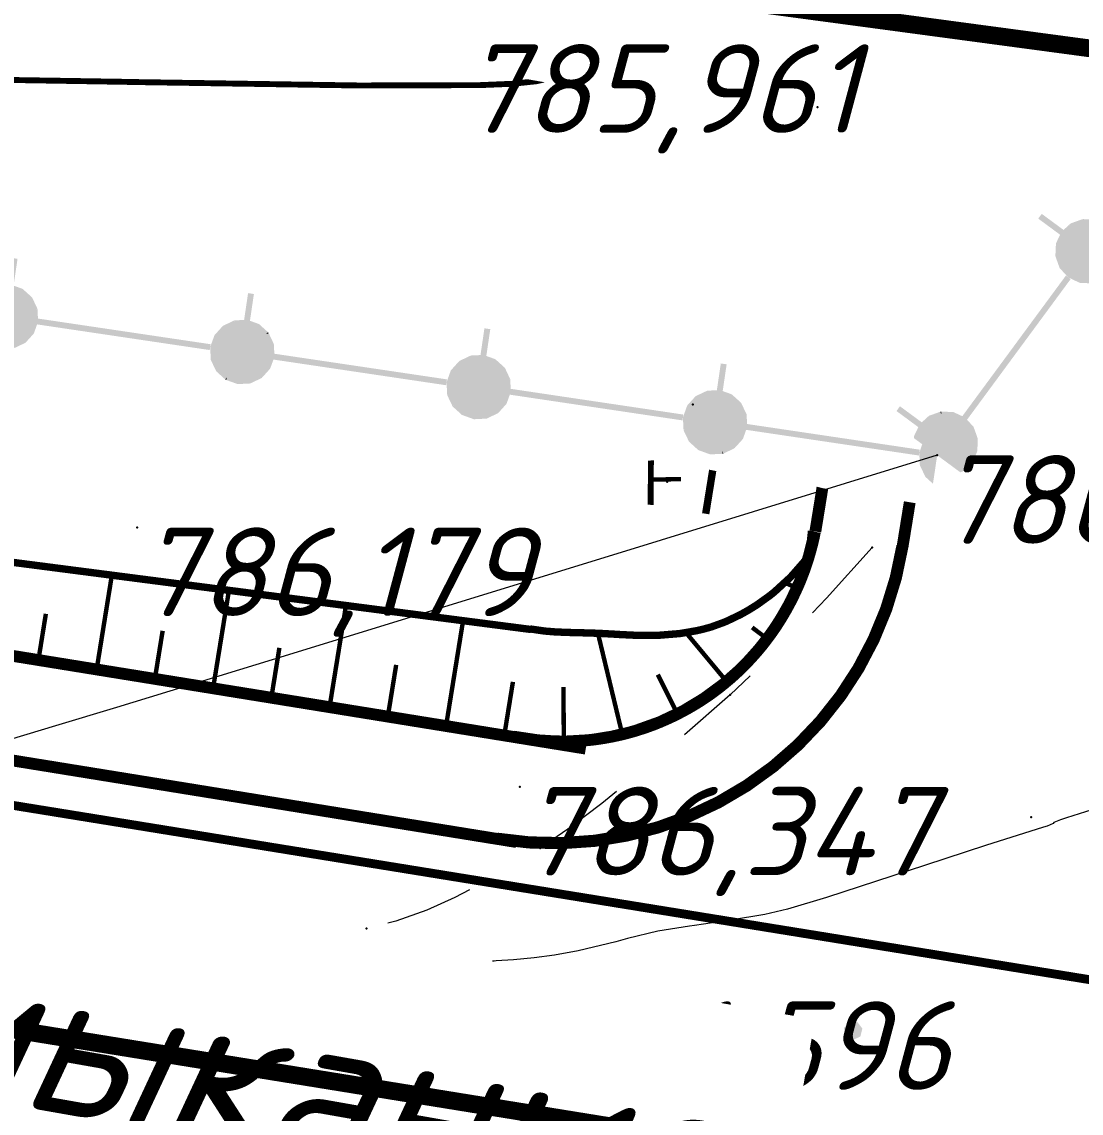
# Model space of a CAD drawing. Header units: metres. Extents: x 629572 to 645168, y 4785785 to 4790166.
# Drawn here: x 634392.97 to 634410.92, y 4788271.85 to 4788290.35 of the extents above; entities that cross this region are included whole.
import ezdxf
from ezdxf import colors
from ezdxf.entities.mleader import LeaderData, LeaderLine
from ezdxf.math import Vec2, Vec3

# ---------------------------------------------------------------- set-up
doc = ezdxf.new("R2010")
doc.units = ezdxf.units.M
for name, pattern in [('Сплошная', [0]), ('Сплошная_0_50', [0]), ('Штриховая 1.5-1.5', [3, 1.5, -1.5]), ('Штриховая 2_0_50', [2, 1, -1])]:
    doc.linetypes.add(name, pattern=pattern)
for name, color, linetype in [('Горизонтали', 7, 'CONTINUOUS'), ('Дороги с покрытием (край_ бровка)', 7, 'CONTINUOUS'), ('Дороги с покрытием (осевая линия)', 7, 'CONTINUOUS'), ('Дорожные полосы', 7, 'CONTINUOUS'), ('красная линия', 7, 'CONTINUOUS'), ('Нурсултан', 7, 'CONTINUOUS'), ('Общая поверхность по верху_ ПЧ или ДП_откосы', 7, 'CONTINUOUS'), ('Ограды металлические (H более 1м) на металлических круглых столбах с шагом', 7, 'CONTINUOUS'), ('пересечения с комуникациями', 7, 'CONTINUOUS'), ('подпись съездов', 7, 'CONTINUOUS'), ('Проезжие части улиц и тротуаров (без бортового камня)', 7, 'CONTINUOUS'), ('Укрепленная часть обочины', 7, 'CONTINUOUS')]:
    doc.layers.add(name, color=color, linetype=linetype)
doc.styles.add('ISOCPEUR', font='isocpeui.ttf')

msp = doc.modelspace()

# ---------------------------------------------------------------- hatches: boundary and pattern name
at = {"layer": 'Дороги с покрытием (осевая линия)'}
msp.add_hatch(color=7, dxfattribs=at).paths.add_polyline_path([(634407.181, 4788273.152), (634407.182, 4788273.157), (634407.211, 4788273.274), (634407.214, 4788273.283), (634407.215, 4788273.288), (634407.212, 4788273.292), (634407.208, 4788273.288), (634407.204, 4788273.286), (634407.212, 4788273.292), (634407.186, 4788273.325), (634407.133, 4788273.395), (634407.13, 4788273.399), (634407.129, 4788273.399), (634407.126, 4788273.399), (634407.125, 4788273.389), (634407.126, 4788273.399), (634406.995, 4788273.402), (634406.995, 4788273.392), (634406.987, 4788273.399), (634406.904, 4788273.299), (634406.901, 4788273.295), (634406.902, 4788273.29), (634406.923, 4788273.187), (634406.928, 4788273.163), (634406.929, 4788273.16), (634406.929, 4788273.158), (634406.933, 4788273.156), (634406.934, 4788273.158), (634406.938, 4788273.165), (634406.933, 4788273.156), (634406.983, 4788273.139), (634406.996, 4788273.135), (634406.933, 4788273.156), (634407.049, 4788273.097), (634407.058, 4788273.096), (634407.176, 4788273.15)])
at = {"layer": 'Ограды металлические (H более 1м) на металлических круглых столбах с шагом'}
for points in [[(634411.392, 4788286.868), (634413.148, 4788289.25), (634413.067, 4788289.309), (634411.312, 4788286.927), (634411.172, 4788286.992), (634411.153, 4788286.997), (634411.09, 4788286.968), (634411.153, 4788286.997), (634410.959, 4788287.006), (634410.956, 4788286.956), (634410.958, 4788286.989), (634410.959, 4788287.006), (634410.939, 4788287.003), (634410.901, 4788286.962), (634410.878, 4788286.937), (634410.939, 4788287.003), (634410.756, 4788286.937), (634410.746, 4788286.933), (634410.739, 4788286.927), (634410.732, 4788286.908), (634410.703, 4788286.831), (634410.739, 4788286.927), (634410.625, 4788286.823), (634410.256, 4788287.095), (634410.196, 4788287.015), (634410.566, 4788286.742), (634410.509, 4788286.621), (634410.5, 4788286.603), (634410.496, 4788286.584), (634410.528, 4788286.582), (634410.546, 4788286.582), (634410.496, 4788286.584), (634410.49, 4788286.456), (634410.487, 4788286.389), (634410.537, 4788286.387), (634410.535, 4788286.386), (634410.537, 4788286.387), (634410.487, 4788286.389), (634410.49, 4788286.37), (634410.505, 4788286.327), (634410.556, 4788286.186), (634410.559, 4788286.177), (634410.566, 4788286.17), (634410.572, 4788286.175), (634410.583, 4788286.185), (634410.566, 4788286.17), (634410.698, 4788286.025), (634410.726, 4788286.052), (634410.727, 4788286.052), (634410.698, 4788286.025), (634410.704, 4788286.018), (634410.713, 4788286.014), (634410.89, 4788285.931), (634410.899, 4788285.927), (634410.909, 4788285.926), (634410.911, 4788285.976), (634410.909, 4788285.926), (634410.972, 4788285.955), (634410.909, 4788285.926), (634411.104, 4788285.917), (634411.106, 4788285.967), (634411.123, 4788285.92), (634411.306, 4788285.987), (634411.323, 4788285.997), (634411.289, 4788286.034), (634411.323, 4788285.997), (634411.467, 4788286.128), (634411.475, 4788286.135), (634411.479, 4788286.144), (634411.443, 4788286.161), (634411.479, 4788286.144), (634411.553, 4788286.302), (634411.562, 4788286.32), (634411.516, 4788286.342), (634411.562, 4788286.32), (634411.566, 4788286.329), (634411.566, 4788286.339), (634411.534, 4788286.341), (634411.532, 4788286.341), (634411.566, 4788286.339), (634411.572, 4788286.467), (634411.575, 4788286.534), (634411.576, 4788286.544), (634411.572, 4788286.553), (634411.557, 4788286.548), (634411.525, 4788286.537), (634411.572, 4788286.553), (634411.557, 4788286.596), (634411.506, 4788286.737), (634411.459, 4788286.72), (634411.496, 4788286.754)], [(634393.224, 4788285.222), (634396.151, 4788284.787), (634396.166, 4788284.886), (634393.239, 4788285.321), (634393.232, 4788285.475), (634393.182, 4788285.473), (634393.224, 4788285.475), (634393.232, 4788285.475), (634393.227, 4788285.494), (634393.144, 4788285.67), (634393.123, 4788285.66), (634393.129, 4788285.663), (634393.144, 4788285.67), (634393.139, 4788285.679), (634393.132, 4788285.686), (634393.098, 4788285.649), (634393.132, 4788285.686), (634393.078, 4788285.7), (634393.045, 4788285.709), (634393.132, 4788285.686), (634392.987, 4788285.817), (634392.971, 4788285.827), (634392.826, 4788285.879), (634392.893, 4788286.333), (634392.794, 4788286.348), (634392.727, 4788285.894), (634392.593, 4788285.887), (634392.573, 4788285.886), (634392.563, 4788285.886), (634392.554, 4788285.881), (634392.568, 4788285.852), (634392.572, 4788285.844), (634392.554, 4788285.881), (634392.438, 4788285.827), (634392.378, 4788285.798), (634392.362, 4788285.786), (634392.331, 4788285.753), (634392.231, 4788285.642), (634392.268, 4788285.608), (634392.231, 4788285.642), (634392.224, 4788285.635), (634392.221, 4788285.625), (634392.155, 4788285.442), (634392.152, 4788285.432), (634392.152, 4788285.422), (634392.192, 4788285.424), (634392.152, 4788285.422), (634392.162, 4788285.227), (634392.162, 4788285.217), (634392.166, 4788285.208), (634392.222, 4788285.166), (634392.166, 4788285.208), (634392.25, 4788285.032), (634392.295, 4788285.053), (634392.265, 4788285.039), (634392.25, 4788285.032), (634392.254, 4788285.023), (634392.261, 4788285.016), (634392.315, 4788285.002), (634392.349, 4788284.993), (634392.261, 4788285.016), (634392.406, 4788284.885), (634392.439, 4788284.922), (634392.423, 4788284.875), (634392.443, 4788284.878), (634392.524, 4788284.889), (634392.423, 4788284.875), (634392.606, 4788284.81), (634392.616, 4788284.806), (634392.626, 4788284.807), (634392.624, 4788284.847), (634392.626, 4788284.807), (634392.801, 4788284.815), (634392.82, 4788284.816), (634392.818, 4788284.866), (634392.839, 4788284.821), (634392.955, 4788284.876), (634393.016, 4788284.904), (634393.031, 4788284.916), (634393.019, 4788284.927), (634392.994, 4788284.949), (634393.031, 4788284.916), (634393.062, 4788284.949), (634393.163, 4788285.06), (634393.169, 4788285.068), (634393.173, 4788285.077)], [(634408.989, 4788283.606), (634410.744, 4788285.988), (634410.664, 4788286.048), (634408.909, 4788283.666), (634408.769, 4788283.731), (634408.76, 4788283.735), (634408.75, 4788283.736), (634408.748, 4788283.686), (634408.75, 4788283.736), (634408.687, 4788283.707), (634408.75, 4788283.736), (634408.555, 4788283.745), (634408.553, 4788283.695), (634408.536, 4788283.742), (634408.498, 4788283.701), (634408.477, 4788283.679), (634408.474, 4788283.676), (634408.477, 4788283.679), (634408.536, 4788283.742), (634408.352, 4788283.676), (634408.336, 4788283.666), (634408.369, 4788283.629), (634408.336, 4788283.666), (634408.222, 4788283.562), (634407.852, 4788283.834), (634407.793, 4788283.754), (634408.163, 4788283.481), (634408.106, 4788283.36), (634408.097, 4788283.342), (634408.142, 4788283.321), (634408.097, 4788283.342), (634408.093, 4788283.333), (634408.092, 4788283.323), (634408.125, 4788283.321), (634408.127, 4788283.321), (634408.092, 4788283.323), (634408.091, 4788283.293), (634408.114, 4788283.276), (634408.125, 4788283.268), (634408.141, 4788283.256), (634408.141, 4788283.256), (634408.141, 4788283.256), (634408.141, 4788283.256), (634408.194, 4788283.217), (634408.23, 4788283.19), (634408.183, 4788283.058), (634408.179, 4788283.049), (634408.18, 4788283.039), (634408.22, 4788283.041), (634408.18, 4788283.039), (634408.189, 4788282.844), (634408.211, 4788282.845), (634408.197, 4788282.845), (634408.189, 4788282.844), (634408.19, 4788282.834), (634408.194, 4788282.825), (634408.239, 4788282.847), (634408.194, 4788282.825), (634408.25, 4788282.783), (634408.194, 4788282.825), (634408.278, 4788282.649), (634408.282, 4788282.64), (634408.289, 4788282.633), (634408.343, 4788282.619), (634408.376, 4788282.61), (634408.289, 4788282.633), (634408.411, 4788282.522), (634408.418, 4788282.564), (634408.418, 4788282.565), (634408.42, 4788282.58), (634408.422, 4788282.591), (634408.423, 4788282.597), (634408.483, 4788283.004), (634408.778, 4788282.787), (634408.811, 4788282.762), (634408.814, 4788282.76), (634408.825, 4788282.752), (634408.825, 4788282.752), (634408.827, 4788282.751), (634408.833, 4788282.746), (634408.841, 4788282.74), (634408.841, 4788282.74), (634408.875, 4788282.715), (634408.903, 4788282.725), (634408.913, 4788282.729), (634408.92, 4788282.735), (634408.927, 4788282.754), (634408.956, 4788282.832), (634408.92, 4788282.735), (634409.064, 4788282.867), (634409.071, 4788282.874), (634409.076, 4788282.883), (634409.039, 4788282.9), (634409.076, 4788282.883), (634409.15, 4788283.041), (634409.158, 4788283.059), (634409.163, 4788283.078), (634409.131, 4788283.08), (634409.113, 4788283.081), (634409.163, 4788283.078), (634409.169, 4788283.206), (634409.172, 4788283.273), (634409.169, 4788283.292), (634409.154, 4788283.335), (634409.103, 4788283.476), (634409.056, 4788283.459), (634409.103, 4788283.476), (634409.1, 4788283.485), (634409.093, 4788283.493), (634409.087, 4788283.487), (634409.076, 4788283.477), (634409.093, 4788283.493)], [(634397.231, 4788284.626), (634400.158, 4788284.191), (634400.173, 4788284.29), (634397.246, 4788284.725), (634397.239, 4788284.879), (634397.189, 4788284.877), (634397.231, 4788284.879), (634397.239, 4788284.879), (634397.234, 4788284.898), (634397.151, 4788285.074), (634397.105, 4788285.053), (634397.139, 4788285.09), (634396.994, 4788285.221), (634396.987, 4788285.228), (634396.978, 4788285.231), (634396.961, 4788285.184), (634396.978, 4788285.231), (634396.833, 4788285.283), (634396.9, 4788285.737), (634396.801, 4788285.752), (634396.734, 4788285.298), (634396.6, 4788285.291), (634396.58, 4788285.29), (634396.561, 4788285.286), (634396.575, 4788285.256), (634396.582, 4788285.24), (634396.561, 4788285.286), (634396.445, 4788285.231), (634396.385, 4788285.202), (634396.369, 4788285.191), (634396.338, 4788285.157), (634396.238, 4788285.046), (634396.275, 4788285.013), (634396.238, 4788285.046), (634396.228, 4788285.029), (634396.235, 4788285.027), (634396.271, 4788285.014), (634396.228, 4788285.029), (634396.162, 4788284.846), (634396.199, 4788284.833), (634396.2, 4788284.832), (634396.162, 4788284.846), (634396.159, 4788284.836), (634396.159, 4788284.827), (634396.169, 4788284.632), (634396.19, 4788284.633), (634396.176, 4788284.632), (634396.169, 4788284.632), (634396.169, 4788284.622), (634396.173, 4788284.613), (634396.219, 4788284.634), (634396.173, 4788284.613), (634396.229, 4788284.57), (634396.173, 4788284.613), (634396.257, 4788284.436), (634396.268, 4788284.421), (634396.413, 4788284.29), (634396.446, 4788284.327), (634396.43, 4788284.28), (634396.45, 4788284.282), (634396.531, 4788284.293), (634396.43, 4788284.28), (634396.613, 4788284.214), (634396.623, 4788284.21), (634396.633, 4788284.211), (634396.631, 4788284.251), (634396.633, 4788284.211), (634396.808, 4788284.219), (634396.827, 4788284.22), (634396.825, 4788284.27), (634396.827, 4788284.22), (634396.837, 4788284.221), (634396.846, 4788284.225), (634396.962, 4788284.28), (634397.023, 4788284.308), (634397.001, 4788284.354), (634397.023, 4788284.308), (634397.032, 4788284.313), (634397.038, 4788284.32), (634397.069, 4788284.354), (634397.169, 4788284.465), (634397.179, 4788284.481), (634397.172, 4788284.484), (634397.136, 4788284.497), (634397.179, 4788284.481)], [(634397.136, 4788285.067), (634397.151, 4788285.074), (634397.139, 4788285.09), (634397.105, 4788285.053)], [(634401.238, 4788284.031), (634404.165, 4788283.595), (634404.18, 4788283.694), (634401.253, 4788284.13), (634401.246, 4788284.283), (634401.225, 4788284.282), (634401.238, 4788284.283), (634401.246, 4788284.283), (634401.245, 4788284.293), (634401.241, 4788284.302), (634401.196, 4788284.281), (634401.241, 4788284.302), (634401.186, 4788284.345), (634401.241, 4788284.302), (634401.158, 4788284.479), (634401.146, 4788284.494), (634401.092, 4788284.509), (634401.059, 4788284.518), (634401.146, 4788284.494), (634401.001, 4788284.625), (634400.985, 4788284.635), (634400.968, 4788284.588), (634400.985, 4788284.635), (634400.965, 4788284.633), (634400.883, 4788284.622), (634400.985, 4788284.635), (634400.84, 4788284.687), (634400.907, 4788285.141), (634400.808, 4788285.156), (634400.741, 4788284.702), (634400.607, 4788284.696), (634400.587, 4788284.695), (634400.577, 4788284.694), (634400.568, 4788284.69), (634400.582, 4788284.661), (634400.589, 4788284.645), (634400.568, 4788284.69), (634400.452, 4788284.635), (634400.391, 4788284.607), (634400.413, 4788284.561), (634400.391, 4788284.607), (634400.383, 4788284.602), (634400.376, 4788284.595), (634400.345, 4788284.561), (634400.245, 4788284.45), (634400.282, 4788284.417), (634400.245, 4788284.45), (634400.238, 4788284.443), (634400.235, 4788284.434), (634400.169, 4788284.25), (634400.166, 4788284.241), (634400.166, 4788284.231), (634400.205, 4788284.164), (634400.197, 4788284.178), (634400.166, 4788284.231), (634400.176, 4788284.036), (634400.226, 4788284.038), (634400.183, 4788284.036), (634400.176, 4788284.036), (634400.18, 4788284.017), (634400.264, 4788283.841), (634400.306, 4788283.861), (634400.279, 4788283.848), (634400.264, 4788283.841), (634400.268, 4788283.832), (634400.275, 4788283.825), (634400.309, 4788283.862), (634400.275, 4788283.825), (634400.329, 4788283.81), (634400.362, 4788283.801), (634400.275, 4788283.825), (634400.42, 4788283.694), (634400.444, 4788283.72), (634400.442, 4788283.718), (634400.42, 4788283.694), (634400.427, 4788283.687), (634400.437, 4788283.684), (634400.453, 4788283.731), (634400.437, 4788283.684), (634400.62, 4788283.618), (634400.634, 4788283.656), (634400.62, 4788283.618), (634400.63, 4788283.615), (634400.639, 4788283.615), (634400.638, 4788283.655), (634400.639, 4788283.615), (634400.814, 4788283.624), (634400.834, 4788283.625), (634400.832, 4788283.675), (634400.834, 4788283.625), (634400.844, 4788283.625), (634400.853, 4788283.629), (634400.969, 4788283.684), (634401.03, 4788283.713), (634401.045, 4788283.724), (634401.076, 4788283.758), (634401.176, 4788283.869), (634401.186, 4788283.886), (634401.179, 4788283.888), (634401.143, 4788283.901), (634401.186, 4788283.886)], [(634405.245, 4788283.435), (634408.172, 4788283), (634408.187, 4788283.099), (634405.26, 4788283.534), (634405.253, 4788283.688), (634405.252, 4788283.698), (634405.248, 4788283.707), (634405.203, 4788283.685), (634405.248, 4788283.707), (634405.192, 4788283.749), (634405.248, 4788283.707), (634405.164, 4788283.883), (634405.119, 4788283.862), (634405.149, 4788283.876), (634405.164, 4788283.883), (634405.16, 4788283.892), (634405.153, 4788283.899), (634405.099, 4788283.913), (634405.066, 4788283.922), (634405.153, 4788283.899), (634405.008, 4788284.03), (634404.992, 4788284.04), (634404.975, 4788283.993), (634404.986, 4788284.005), (634404.975, 4788283.993), (634404.992, 4788284.04), (634404.971, 4788284.037), (634404.89, 4788284.026), (634404.992, 4788284.04), (634404.847, 4788284.092), (634404.914, 4788284.546), (634404.815, 4788284.56), (634404.748, 4788284.106), (634404.614, 4788284.1), (634404.594, 4788284.099), (634404.584, 4788284.098), (634404.575, 4788284.094), (634404.589, 4788284.065), (634404.596, 4788284.049), (634404.575, 4788284.094), (634404.459, 4788284.039), (634404.398, 4788284.011), (634404.42, 4788283.966), (634404.398, 4788284.011), (634404.383, 4788283.999), (634404.352, 4788283.966), (634404.252, 4788283.855), (634404.289, 4788283.821), (634404.252, 4788283.855), (634404.245, 4788283.847), (634404.242, 4788283.838), (634404.176, 4788283.654), (634404.173, 4788283.645), (634404.173, 4788283.635), (634404.213, 4788283.637), (634404.173, 4788283.635), (634404.183, 4788283.44), (634404.232, 4788283.443), (634404.19, 4788283.44), (634404.183, 4788283.44), (634404.187, 4788283.421), (634404.243, 4788283.379), (634404.187, 4788283.421), (634404.271, 4788283.245), (634404.293, 4788283.255), (634404.286, 4788283.252), (634404.271, 4788283.245), (634404.275, 4788283.236), (634404.282, 4788283.229), (634404.316, 4788283.266), (634404.282, 4788283.229), (634404.336, 4788283.215), (634404.369, 4788283.206), (634404.282, 4788283.229), (634404.427, 4788283.098), (634404.46, 4788283.135), (634404.449, 4788283.122), (634404.427, 4788283.098), (634404.443, 4788283.088), (634404.464, 4788283.091), (634404.545, 4788283.101), (634404.443, 4788283.088), (634404.627, 4788283.022), (634404.636, 4788283.019), (634404.646, 4788283.019), (634404.644, 4788283.059), (634404.646, 4788283.019), (634404.821, 4788283.028), (634404.841, 4788283.029), (634404.839, 4788283.079), (634404.86, 4788283.034), (634404.976, 4788283.088), (634405.037, 4788283.117), (634405.052, 4788283.129), (634405.083, 4788283.162), (634405.183, 4788283.273), (634405.146, 4788283.307), (634405.183, 4788283.273), (634405.19, 4788283.28), (634405.193, 4788283.29)], [(634396.435, 4788284.314), (634396.413, 4788284.29), (634396.43, 4788284.28), (634396.446, 4788284.327)], [(634408.554, 4788283.728), (634408.555, 4788283.745), (634408.536, 4788283.742), (634408.553, 4788283.695)], [(634404.86, 4788283.034), (634404.846, 4788283.063), (634404.839, 4788283.079), (634404.841, 4788283.029), (634404.851, 4788283.029)]]:
    msp.add_hatch(color=7, dxfattribs=at).paths.add_polyline_path(points)

# ---------------------------------------------------------------- linework, layer by layer
at = {"layer": 'Горизонтали', "color": 34, "linetype": 'Сплошная', "lineweight": 0, "const_width": 0.1, "elevation": 786, "flags": 128}
msp.add_lwpolyline([(634425.228, 4788312.802), (634423.675, 4788312.339), (634421.521, 4788311.678), (634419.854, 4788311.114), (634419.152, 4788310.85), (634418.545, 4788310.602), (634418.032, 4788310.368), (634417.615, 4788310.15), (634417.349, 4788309.986), (634417.117, 4788309.818), (634416.921, 4788309.648), (634416.758, 4788309.472), (634416.631, 4788309.296), (634416.531, 4788309.111), (634416.458, 4788308.915), (634416.396, 4788308.667), (634416.336, 4788308.439), (634416.265, 4788308.292), (634416.176, 4788308.189), (634416.05, 4788308.09), (634415.625, 4788307.864), (634415.298, 4788307.701), (634415.062, 4788307.56), (634414.862, 4788307.407), (634414.696, 4788307.241), (634414.571, 4788307.076), (634414.448, 4788306.873), (634414.142, 4788306.237), (634413.839, 4788305.589), (634413.557, 4788305.053), (634413.244, 4788304.527), (634412.895, 4788304.008), (634412.161, 4788303.051), (634411.186, 4788301.913), (634409.985, 4788300.608), (634408.496, 4788299.068), (634407.815, 4788298.378), (634407.309, 4788297.86), (634407.154, 4788297.674), (634407.017, 4788297.407), (634406.867, 4788297.097), (634406.763, 4788296.906), (634406.357, 4788296.137), (634405.877, 4788295.159), (634405.634, 4788294.648), (634404.919, 4788293.161), (634404.36, 4788292.07), (634403.863, 4788291.19), (634403.429, 4788290.528), (634403.155, 4788290.183), (634402.886, 4788289.907), (634402.614, 4788289.692), (634402.328, 4788289.531), (634402.028, 4788289.418), (634401.687, 4788289.343), (634401.285, 4788289.3), (634400.732, 4788289.277), (634398.682, 4788289.271), (634394.956, 4788289.328), (634394.701, 4788289.333), (634391.575, 4788289.384), (634389.239, 4788289.4), (634387.262, 4788289.386), (634385.652, 4788289.339), (634384.647, 4788289.282), (634383.671, 4788289.202), (634382.72, 4788289.1), (634381.62, 4788288.955), (634380.524, 4788288.819), (634379.951, 4788288.787), (634379.414, 4788288.797), (634378.905, 4788288.848), (634378.315, 4788288.952), (634377.813, 4788289.051), (634377.402, 4788289.133), (634377.11, 4788289.192), (634377.11, 4788289.192), (634376.954, 4788289.224), (634376.917, 4788289.231), (634376.896, 4788289.236), (634376.888, 4788289.237)], dxfattribs=at)
at = {"layer": 'Горизонтали', "color": 34, "linetype": 'Сплошная', "lineweight": 0, "true_color": 0xa55200, "elevation": 786.5, "flags": 128}
for points in [[(634460.507, 4788282.311), (634460.086, 4788282.519), (634459.479, 4788282.832), (634458.941, 4788283.147), (634458.432, 4788283.488), (634457.957, 4788283.851), (634457.498, 4788284.251), (634456.996, 4788284.733), (634456.458, 4788285.29), (634455.828, 4788285.98), (634455.752, 4788286.065), (634455.351, 4788286.494), (634455.276, 4788286.553), (634455.219, 4788286.563), (634454.903, 4788286.546), (634454.321, 4788286.474), (634452.654, 4788286.219), (634447.997, 4788285.484), (634444.923, 4788284.997), (634442.905, 4788284.694), (634442.904, 4788284.694), (634442.721, 4788284.69), (634442.353, 4788284.665), (634441.779, 4788284.607), (634441.05, 4788284.516), (634439.871, 4788284.353), (634439.857, 4788284.351), (634438.229, 4788284.134), (634436.996, 4788284.001), (634435.899, 4788283.925), (634434.721, 4788283.889), (634434.437, 4788283.885), (634434.089, 4788283.877), (634434.028, 4788283.873), (634433.669, 4788283.853), (634433.15, 4788283.835), (634432.375, 4788283.809), (634431.124, 4788283.745), (634430.118, 4788283.659), (634429.27, 4788283.551), (634428.547, 4788283.422), (634427.923, 4788283.273), (634426.963, 4788282.981), (634426.897, 4788282.96), (634424.859, 4788282.326), (634424.156, 4788282.123), (634424.145, 4788282.12), (634423.817, 4788282.033), (634423.281, 4788281.869), (634423.25, 4788281.859), (634422.906, 4788281.761), (634422.595, 4788281.717), (634422.111, 4788281.71), (634421.624, 4788281.702), (634421.23, 4788281.644), (634420.858, 4788281.588), (634420.373, 4788281.575), (634419.916, 4788281.564), (634419.614, 4788281.516), (634419.361, 4788281.425), (634419.257, 4788281.364), (634419.185, 4788281.294), (634419.173, 4788281.28), (634419.038, 4788281.156), (634418.918, 4788281.089), (634418.777, 4788281.009), (634418.692, 4788280.917), (634418.667, 4788280.883), (634418.623, 4788280.844), (634418.572, 4788280.794), (634418.55, 4788280.732), (634418.535, 4788280.681), (634418.455, 4788280.615), (634418.452, 4788280.614), (634418.366, 4788280.564), (634418.359, 4788280.559), (634418.281, 4788280.52), (634418.189, 4788280.495), (634418.146, 4788280.485), (634417.975, 4788280.436), (634417.764, 4788280.361), (634417.508, 4788280.256), (634417.29, 4788280.136), (634416.91, 4788279.862), (634416.406, 4788279.475), (634415.296, 4788278.635), (634415.033, 4788278.458), (634414.815, 4788278.333), (634414.308, 4788278.129), (634414.28, 4788278.119), (634412.91, 4788277.632), (634412.825, 4788277.602), (634412.682, 4788277.55), (634411.969, 4788277.294), (634411.839, 4788277.246), (634411.679, 4788277.188), (634411.107, 4788276.996), (634410.678, 4788276.859), (634410.572, 4788276.825), (634410.458, 4788276.783), (634410.452, 4788276.763), (634410.452, 4788276.763), (634410.346, 4788276.719), (634410.286, 4788276.701), (634409.302, 4788276.393), (634408.285, 4788276.059), (634406.606, 4788275.512), (634405.948, 4788275.313), (634405.56, 4788275.223), (634404.982, 4788275.124), (634404.369, 4788275.036), (634404.284, 4788275.025), (634403.747, 4788274.941), (634403.233, 4788274.812), (634403.038, 4788274.76), (634402.399, 4788274.607), (634401.996, 4788274.532), (634401.649, 4788274.484), (634401.299, 4788274.451), (634401.006, 4788274.434), (634400.975, 4788274.432), (634400.964, 4788274.432), (634400.949, 4788274.431), (634400.949, 4788274.431), (634400.949, 4788274.431), (634400.947, 4788274.431)], [(634395.606, 4788274.887), (634395.6, 4788274.891), (634395.345, 4788274.96), (634394.753, 4788275.09), (634394.305, 4788275.162), (634393.952, 4788275.179), (634393.598, 4788275.144), (634393.591, 4788275.143), (634393.172, 4788275.084), (634393.092, 4788275.073)]]:
    msp.add_lwpolyline(points, dxfattribs=at)
at = {"layer": 'Дороги с покрытием (край_ бровка)', "color": 251, "linetype": 'Сплошная', "lineweight": 0, "true_color": 0x636466, "flags": 128}
msp.add_lwpolyline([(634408.483, 4788283.004), (634402.244, 4788281.086), (634397.207, 4788279.538), (634394.572, 4788278.729), (634393.538, 4788278.416), (634392.503, 4788278.109), (634391.467, 4788277.803), (634359.121, 4788284.016), (634354.873, 4788283.372), (634320.725, 4788288.903), (634285.23, 4788292.947)], dxfattribs=at)
at = {"layer": 'Дорожные полосы', "color": 6, "linetype": 'Сплошная', "lineweight": 0, "true_color": 0xff00ff, "const_width": 0.2, "flags": 128}
msp.add_lwpolyline([(634408.018, 4788282.208), (634407.898, 4788281.467)], dxfattribs=at)
at = {"layer": 'Нурсултан', "color": 7}
for p in [(634400.419, 4788289.969, -0.716), (634406.454, 4788288.906, -0.633), (634404.34, 4788283.865, -0.392), (634408.483, 4788283.004, -0.338), (634403.903, 4788282.552, -0.406), (634394.922, 4788281.778, -0.498), (634407.383, 4788281.439, -0.334), (634404.976, 4788278.944, -0.315), (634401.41, 4788277.383, -0.33), (634410.076, 4788276.873, -0.184), (634401.75, 4788276.345, -0.238), (634394.139, 4788274.949, -786.677), (634398.808, 4788274.986, -0.21), (634401.635, 4788273.75, -0.081)]:
    msp.add_point(p, dxfattribs=at)
at = {"layer": 'Общая поверхность по верху_ ПЧ или ДП_откосы', "color": 30, "linetype": 'Сплошная_0_50', "lineweight": 0, "true_color": 0xff7f27, "const_width": 0.1, "flags": 128}
for points in [[(634406.418, 4788281.712), (634406.536, 4788282.443), (634406.537, 4788282.447)], [(634406.294, 4788281.28), (634406.34, 4788281.716), (634406.34, 4788281.72)]]:
    msp.add_lwpolyline(points, dxfattribs=at)
at = {"layer": 'Общая поверхность по верху_ ПЧ или ДП_откосы', "color": 30, "linetype": 'Continuous', "lineweight": 0, "true_color": 0xff7f27, "const_width": 0.075, "flags": 128}
for points in [[(634406.105, 4788280.754), (634405.897, 4788280.847)], [(634405.599, 4788279.894), (634405.346, 4788280.086)]]:
    msp.add_lwpolyline(points, dxfattribs=at)
at = {"layer": 'Проезжие части улиц и тротуаров (без бортового камня)', "linetype": 'Штриховая 1.5-1.5', "lineweight": 0, "flags": 128}
msp.add_lwpolyline([(634407.383, 4788281.439), (634406.604, 4788280.582), (634405.808, 4788279.743), (634404.976, 4788278.944), (634403.96, 4788278.055), (634402.797, 4788277.104), (634402.223, 4788276.67), (634401.75, 4788276.345), (634400.817, 4788275.778), (634400.308, 4788275.509), (634399.832, 4788275.294), (634399.308, 4788275.108), (634398.808, 4788274.986), (634398.207, 4788274.915), (634397.358, 4788274.878), (634396.517, 4788274.872), (634395.564, 4788274.888), (634394.139, 4788274.949), (634393.656, 4788274.992), (634393.141, 4788275.061), (634392.149, 4788275.247), (634391.16, 4788275.469), (634391.16, 4788275.469), (634391.157, 4788275.485), (634354.945, 4788281.459), (634320.538, 4788287.319), (634284.878, 4788292.637), (634265.292, 4788296.532), (634261.761, 4788298.898)], dxfattribs=at)
at = {"layer": 'Укрепленная часть обочины', "color": 30, "linetype": 'Сплошная', "lineweight": 0, "true_color": 0xff7f27, "const_width": 0.2, "flags": 128}
for points in [[(634406.418, 4788281.712), (634406.536, 4788282.443), (634406.537, 4788282.447)], [(634406.418, 4788281.712), (634406.537, 4788282.447)]]:
    msp.add_lwpolyline(points, dxfattribs=at)

# ---------------------------------------------------------------- texts
at = {"layer": 'Нурсултан', "color": 251, "char_height": 1.5, "attachment_point": 1, "style": 'ISOCPEUR'}
for s, insert in [('785,961', (634400.419, 4788289.969, -0.716)), ('786,339', (634408.483, 4788283.004, -0.338)), ('786,179', (634394.922, 4788281.778, -0.498)), ('786,347', (634401.41, 4788277.383, -0.33)), ('786,596', (634401.635, 4788273.75, -0.081))]:
    msp.add_mtext(s, dxfattribs=dict(at, insert=insert))

# ---------------------------------------------------------------- next in the draw order: leaders
at = {"layer": 'пересечения с комуникациями'}
ml = msp.add_multileader_mtext('Standard', dxfattribs=at)
ml.set_content('ЛЭП 10кВ 3пр\\PПК59+44,79', color=256, style='ISOCPEUR')
ml.set_leader_properties()
ml.build(insert=Vec2(0, 0))
ml.multileader.update_dxf_attribs({"text_left_attachment_type": 6, "text_right_attachment_type": 6, "dogleg_length": 0.36, "arrow_head_size": 2})
ctx = ml.context
ctx.base_point, ctx.char_height, ctx.arrow_head_size, ctx.plane_origin, ctx.plane_x_axis, ctx.plane_y_axis = Vec3(634379.436, 4788298.328, 0.005), 2.53, 2, Vec3(634333.461, 4788273.482, 0.005), Vec3(0.984808, -0.173648), Vec3(0.173648, 0.984808)
ctx.left_attachment, ctx.right_attachment = 6, 6
notes = []
notes.append((ctx, [(0, (1, 1, 0), (634379.081, 4788298.39, 0.005), (0.984808, -0.173648), 0.36, [(0, [(634345.054, 4788268.087, 0.005)], 0, [])])]))
ctx.mtext.insert, ctx.mtext.text_direction, ctx.mtext.rotation, ctx.mtext.flow_direction = Vec3(634381.932, 4788300.97, 0.005), Vec3(0.984808, -0.173648), 6.108652, 5
ctx.mtext.has_bg_fill, ctx.mtext.bg_color, ctx.mtext.bg_scale_factor, ctx.mtext.bg_transparency, ctx.mtext.use_window_bg_color = 1, -1027028792, 1.5, 0, 1
for ctx, leaders in notes:
    for number, flags, end, landing, length, lines in leaders:
        leader = LeaderData()
        leader.index, (leader.has_last_leader_line, leader.has_dogleg_vector, leader.attachment_direction) = number, flags
        leader.last_leader_point, leader.dogleg_vector, leader.dogleg_length = Vec3(end), Vec3(landing), length
        for number, points, colour, breaks in lines:
            line = LeaderLine()
            line.index, line.vertices, line.color, line.breaks = number, Vec3.list(points), colors.encode_raw_color(colour), breaks
            leader.lines.append(line)
        ctx.leaders.append(leader)

# ---------------------------------------------------------------- next in the draw order: linework, layer by layer
at = {"layer": 'Дорожные полосы', "color": 5, "linetype": 'Сплошная', "lineweight": 0, "true_color": 0x0000ff, "const_width": 0.15, "flags": 128}
msp.add_lwpolyline([(637244.441, 4788000.93), (637131.63, 4787983.591), (637131.63, 4787983.591, 0.001264), (637021.379, 4787966.385), (637021.379, 4787966.385), (637021.377, 4787966.385), (637021.377, 4787966.385), (637021.377, 4787966.385), (637021.377, 4787966.385), (637021.375, 4787966.385), (637021.375, 4787966.385, -0.001203), (636935.478, 4787952.969, -0.000718), (636884.183, 4787944.923, -0.000664), (636836.753, 4787937.617, -0.000191), (636823.101, 4787935.601), (636823.101, 4787935.601), (636823.096, 4787935.6), (636815.096, 4787934.423), (636807.106, 4787933.252), (636801.625, 4787932.48), (636796.143, 4787931.715), (636790.66, 4787930.958), (636785.176, 4787930.211), (636779.69, 4787929.476), (636774.203, 4787928.754), (636768.713, 4787928.048), (636763.221, 4787927.358), (636757.727, 4787926.688), (636752.23, 4787926.037), (636746.731, 4787925.409), (636741.229, 4787924.805), (636735.725, 4787924.226), (636730.217, 4787923.674), (636724.707, 4787923.152), (636724.705, 4787923.152), (636724.703, 4787923.151, -0.004041), (636708.844, 4787921.822, -0.058457), (636479.579, 4787930.231), (636473.504, 4787931.19), (636467.429, 4787932.185), (636461.352, 4787933.214), (636455.275, 4787934.276), (636449.196, 4787935.366), (636443.115, 4787936.485), (636437.033, 4787937.628), (636430.948, 4787938.793), (636424.861, 4787939.979), (636418.771, 4787941.183), (636412.677, 4787942.402), (636406.579, 4787943.635), (636400.477, 4787944.878), (636394.37, 4787946.129), (636388.258, 4787947.387), (636382.14, 4787948.649), (636381.591, 4787948.762), (636381.591, 4787948.762, 0.011051), (636063.817, 4788007.011), (636063.817, 4788007.011), (635781.832, 4788052.283), (635777.235, 4788053), (635777.233, 4788053.001), (635777.233, 4788053.001), (635777.231, 4788053.001, -0.00032), (635726.733, 4788060.908), (635726.731, 4788060.908), (635726.731, 4788060.908), (635726.729, 4788060.909), (635683.06, 4788067.776), (635653.445, 4788072.569), (635554.802, 4788088.991), (634323.13, 4788288.35), (634307.455, 4788291.647), (634287.712, 4788294.843)], format="xyb", dxfattribs=at)
at = {"layer": 'Дорожные полосы', "color": 6, "linetype": 'Сплошная', "lineweight": 0, "true_color": 0xff00ff, "const_width": 0.2, "flags": 128}
for points in [[(634401.352, 4788276.449), (634358.094, 4788283.451)], [(634401.016, 4788276.503), (634358.095, 4788283.451)]]:
    msp.add_lwpolyline(points, dxfattribs=at)
for points in [[(634401.016, 4788276.503, 0.414214), (634407.898, 4788281.467)], [(634401.016, 4788276.503, 0.414214), (634407.898, 4788281.467)], [(634401.017, 4788276.509, 0.414214), (634407.892, 4788281.468)], [(634401.017, 4788276.509, 0.414214), (634407.892, 4788281.468)]]:
    msp.add_lwpolyline(points, format="xyb", dxfattribs=at)
at = {"layer": 'красная линия', "color": 1, "linetype": 'Сплошная_0_50', "lineweight": 0, "true_color": 0xff0000, "const_width": 0.3, "elevation": 794.579, "flags": 128}
msp.add_lwpolyline([(635401.641, 4788148.595), (634957.655, 4788205.711), (634868.946, 4788233.682), (634603.956, 4788290.084), (634469.438, 4788276.801), (634466.442, 4788288.998), (634455.452, 4788300.111), (634423.85, 4788288.187), (634367.861, 4788295.693), (634267.843, 4788409.4), (634475.845, 4788682.207), (634474.555, 4788790.795), (634449.85, 4788818.401), (634024.042, 4788644.6), (633889.34, 4788556.209), (633827.944, 4788529.992), (633792.752, 4788543.316), (633784.34, 4788495.79), (633741.538, 4788462.098), (633741.25, 4788461.815), (633707.246, 4788430.797), (633615.343, 4788446.001), (633603.65, 4788448.117), (633593.847, 4788448.295), (633403.135, 4788458.998), (633383.735, 4788456.919), (632950.737, 4788523.705), (632422.446, 4788608.882), (631759.541, 4788723.01), (631749.061, 4788727.901), (631729.34, 4788731.902), (631702.953, 4788733.892), (631676.149, 4788739.917), (631633.151, 4788748.593), (631552.757, 4788764.604), (631505.748, 4788774.005), (631486.053, 4788777.916), (631418.334, 4788781.792), (630663.641, 4788895.085)], dxfattribs=at)
at = {"layer": 'Общая поверхность по верху_ ПЧ или ДП_откосы', "color": 30, "linetype": 'Штриховая 2_0_50', "lineweight": 0, "true_color": 0xff7f27, "const_width": 0.125, "flags": 128}
for points in [[(634359.121, 4788289.794), (634359.126, 4788289.793), (634359.601, 4788289.722), (634359.611, 4788289.721), (634361.292, 4788289.974), (634361.503, 4788289.942), (634361.508, 4788289.941), (634372.658, 4788283.491), (634373.748, 4788283.245), (634373.757, 4788283.243), (634392.551, 4788281.223), (634401.586, 4788280.053), (634401.591, 4788280.053)], [(634404.559, 4788282.013), (634404.677, 4788282.743), (634404.678, 4788282.748)], [(634401.592, 4788280.059), (634401.594, 4788280.059), (634401.827, 4788280.025), (634401.986, 4788280.012), (634402.063, 4788280.008), (634402.108, 4788280.006), (634402.304, 4788279.999), (634402.37, 4788279.998), (634402.551, 4788279.993), (634402.738, 4788279.987), (634402.814, 4788279.983), (634403.096, 4788279.967), (634403.1, 4788279.966), (634403.415, 4788279.951), (634403.44, 4788279.951), (634403.759, 4788279.953), (634404.107, 4788279.981), (634404.13, 4788279.984), (634404.405, 4788280.031), (634404.519, 4788280.057), (634404.655, 4788280.095), (634404.859, 4788280.169), (634404.907, 4788280.189), (634404.947, 4788280.207), (634405.151, 4788280.305), (634405.285, 4788280.38), (634405.432, 4788280.472), (634405.648, 4788280.627), (634405.718, 4788280.683), (634405.986, 4788280.928), (634405.999, 4788280.94), (634406.266, 4788281.244), (634406.294, 4788281.28), (634406.411, 4788281.704), (634406.411, 4788281.708)]]:
    msp.add_lwpolyline(points, dxfattribs=at)
at = {"layer": 'Общая поверхность по верху_ ПЧ или ДП_откосы', "color": 30, "linetype": 'Сплошная_0_50', "lineweight": 0, "true_color": 0xff7f27, "const_width": 0.1, "flags": 128}
for points in [[(634358.374, 4788285.178), (634358.379, 4788285.177), (634358.853, 4788285.101), (634358.863, 4788285.099), (634360.461, 4788284.84), (634360.672, 4788284.806), (634360.677, 4788284.805), (634372.559, 4788282.882), (634373.66, 4788282.704), (634373.67, 4788282.702), (634392.302, 4788279.686), (634401.291, 4788278.231), (634401.296, 4788278.231)], [(634403.626, 4788282.164), (634403.63, 4788282.913), (634403.63, 4788282.918)], [(634401.297, 4788278.237), (634401.3, 4788278.236), (634401.713, 4788278.174), (634401.995, 4788278.156), (634402.131, 4788278.154), (634402.21, 4788278.154), (634402.551, 4788278.174), (634402.665, 4788278.187), (634402.968, 4788278.236), (634403.264, 4788278.305), (634403.379, 4788278.338), (634403.774, 4788278.479), (634403.779, 4788278.481), (634404.164, 4788278.663), (634404.192, 4788278.678), (634404.531, 4788278.883), (634404.856, 4788279.122), (634404.876, 4788279.138), (634405.105, 4788279.34), (634405.195, 4788279.428), (634405.299, 4788279.535), (634405.451, 4788279.706), (634405.486, 4788279.748), (634405.515, 4788279.783), (634405.656, 4788279.968), (634405.745, 4788280.096), (634405.838, 4788280.242), (634405.969, 4788280.47), (634406.009, 4788280.547), (634406.156, 4788280.865), (634406.162, 4788280.88), (634406.291, 4788281.237), (634406.304, 4788281.278), (634406.411, 4788281.704)]]:
    msp.add_lwpolyline(points, dxfattribs=at)
at = {"layer": 'Общая поверхность по верху_ ПЧ или ДП_откосы', "color": 30, "linetype": 'Continuous', "lineweight": 0, "true_color": 0xff7f27, "const_width": 0.075, "flags": 128}
for points in [[(634403.628, 4788282.591), (634404.142, 4788282.6)], [(634394.234, 4788279.374), (634394.492, 4788280.972)], [(634396.208, 4788279.054), (634396.477, 4788280.715)], [(634398.182, 4788278.735), (634398.461, 4788280.458)], [(634393.247, 4788279.534), (634393.373, 4788280.317)], [(634400.157, 4788278.415), (634400.446, 4788280.201)], [(634395.221, 4788279.214), (634395.353, 4788280.029)], [(634404.913, 4788279.171), (634404.223, 4788280)], [(634403.144, 4788278.277), (634402.732, 4788279.987)], [(634397.195, 4788278.894), (634397.332, 4788279.74)], [(634399.17, 4788278.575), (634399.312, 4788279.452)], [(634404.079, 4788278.623), (634403.746, 4788279.287)], [(634401.144, 4788278.255), (634401.291, 4788279.164)], [(634402.154, 4788278.154), (634402.147, 4788279.079)]]:
    msp.add_lwpolyline(points, dxfattribs=at)
at = {"layer": 'Укрепленная часть обочины', "color": 30, "linetype": 'Сплошная', "lineweight": 0, "true_color": 0xff7f27, "const_width": 0.2, "flags": 128}
for points in [[(634402.526, 4788278.032), (634358.22, 4788285.203)], [(634401.741, 4788278.159), (634358.271, 4788285.195)], [(634401.297, 4788278.237), (634401.399, 4788278.217), (634401.502, 4788278.201), (634401.606, 4788278.186), (634401.71, 4788278.175), (634401.814, 4788278.166), (634401.919, 4788278.159), (634402.023, 4788278.155), (634402.128, 4788278.154), (634402.233, 4788278.155), (634402.339, 4788278.158), (634402.444, 4788278.165), (634402.549, 4788278.174), (634402.653, 4788278.185), (634402.758, 4788278.199), (634402.862, 4788278.216), (634402.966, 4788278.235), (634403.07, 4788278.257), (634403.173, 4788278.281), (634403.275, 4788278.308), (634403.377, 4788278.338), (634403.479, 4788278.37), (634403.579, 4788278.404), (634403.679, 4788278.441), (634403.778, 4788278.481), (634403.876, 4788278.523), (634403.973, 4788278.567), (634404.069, 4788278.614), (634404.164, 4788278.663), (634404.257, 4788278.714), (634404.35, 4788278.768), (634404.441, 4788278.824), (634404.531, 4788278.883), (634404.62, 4788278.943), (634404.707, 4788279.006), (634404.792, 4788279.071), (634404.876, 4788279.139), (634404.959, 4788279.208), (634405.04, 4788279.279), (634405.119, 4788279.353), (634405.196, 4788279.428), (634405.272, 4788279.506), (634405.345, 4788279.585), (634405.417, 4788279.666), (634405.487, 4788279.749), (634405.555, 4788279.834), (634405.62, 4788279.92), (634405.684, 4788280.008), (634405.746, 4788280.098), (634405.805, 4788280.189), (634405.862, 4788280.282), (634405.917, 4788280.376), (634405.97, 4788280.472), (634406.02, 4788280.569), (634406.068, 4788280.667), (634406.114, 4788280.767), (634406.157, 4788280.867), (634406.197, 4788280.969), (634406.236, 4788281.072), (634406.271, 4788281.176), (634406.304, 4788281.281), (634406.335, 4788281.386), (634406.363, 4788281.493), (634406.389, 4788281.6), (634406.411, 4788281.708)], [(634401.297, 4788278.237), (634401.399, 4788278.217), (634401.502, 4788278.201), (634401.606, 4788278.186), (634401.71, 4788278.175), (634401.814, 4788278.166), (634401.919, 4788278.159), (634402.023, 4788278.155), (634402.128, 4788278.154), (634402.233, 4788278.155), (634402.339, 4788278.158), (634402.444, 4788278.165), (634402.549, 4788278.174), (634402.653, 4788278.185), (634402.758, 4788278.199), (634402.862, 4788278.216), (634402.966, 4788278.235), (634403.07, 4788278.257), (634403.173, 4788278.281), (634403.275, 4788278.308), (634403.377, 4788278.338), (634403.479, 4788278.37), (634403.579, 4788278.404), (634403.679, 4788278.441), (634403.778, 4788278.481), (634403.876, 4788278.523), (634403.973, 4788278.567), (634404.069, 4788278.614), (634404.164, 4788278.663), (634404.257, 4788278.714), (634404.35, 4788278.768), (634404.441, 4788278.824), (634404.531, 4788278.883), (634404.62, 4788278.943), (634404.707, 4788279.006), (634404.792, 4788279.071), (634404.876, 4788279.139), (634404.959, 4788279.208), (634405.04, 4788279.279), (634405.119, 4788279.353), (634405.196, 4788279.428), (634405.272, 4788279.506), (634405.345, 4788279.585), (634405.417, 4788279.666), (634405.487, 4788279.749), (634405.555, 4788279.834), (634405.62, 4788279.92), (634405.684, 4788280.008), (634405.746, 4788280.098), (634405.805, 4788280.189), (634405.862, 4788280.282), (634405.917, 4788280.376), (634405.97, 4788280.472), (634406.02, 4788280.569), (634406.068, 4788280.667), (634406.114, 4788280.767), (634406.157, 4788280.867), (634406.197, 4788280.969), (634406.236, 4788281.072), (634406.271, 4788281.176), (634406.304, 4788281.281), (634406.335, 4788281.386), (634406.363, 4788281.493), (634406.389, 4788281.6), (634406.411, 4788281.708)], [(634401.297, 4788278.237), (634401.399, 4788278.217), (634401.502, 4788278.201), (634401.606, 4788278.186), (634401.71, 4788278.175), (634401.814, 4788278.166), (634401.919, 4788278.159), (634402.023, 4788278.155), (634402.128, 4788278.154), (634402.233, 4788278.155), (634402.339, 4788278.158), (634402.444, 4788278.165), (634402.549, 4788278.174), (634402.653, 4788278.185), (634402.758, 4788278.199), (634402.862, 4788278.216), (634402.966, 4788278.235), (634403.07, 4788278.257), (634403.173, 4788278.281), (634403.275, 4788278.308), (634403.377, 4788278.338), (634403.479, 4788278.37), (634403.579, 4788278.404), (634403.679, 4788278.441), (634403.778, 4788278.481), (634403.876, 4788278.523), (634403.973, 4788278.567), (634404.069, 4788278.614), (634404.164, 4788278.663), (634404.257, 4788278.714), (634404.35, 4788278.768), (634404.441, 4788278.824), (634404.531, 4788278.883), (634404.62, 4788278.943), (634404.707, 4788279.006), (634404.792, 4788279.071), (634404.876, 4788279.139), (634404.959, 4788279.208), (634405.04, 4788279.279), (634405.119, 4788279.353), (634405.196, 4788279.428), (634405.272, 4788279.506), (634405.345, 4788279.585), (634405.417, 4788279.666), (634405.487, 4788279.749), (634405.555, 4788279.834), (634405.62, 4788279.92), (634405.684, 4788280.008), (634405.746, 4788280.098), (634405.805, 4788280.189), (634405.862, 4788280.282), (634405.917, 4788280.376), (634405.97, 4788280.472), (634406.02, 4788280.569), (634406.068, 4788280.667), (634406.114, 4788280.767), (634406.157, 4788280.867), (634406.197, 4788280.969), (634406.236, 4788281.072), (634406.271, 4788281.176), (634406.304, 4788281.281), (634406.335, 4788281.386), (634406.363, 4788281.493), (634406.389, 4788281.6), (634406.411, 4788281.708)], [(634401.297, 4788278.237), (634401.3, 4788278.236), (634401.713, 4788278.174), (634401.995, 4788278.156), (634402.131, 4788278.154), (634402.21, 4788278.154), (634402.551, 4788278.174), (634402.665, 4788278.187), (634402.968, 4788278.236), (634403.264, 4788278.305), (634403.379, 4788278.338), (634403.774, 4788278.479), (634403.779, 4788278.481), (634404.164, 4788278.663), (634404.192, 4788278.678), (634404.531, 4788278.883), (634404.856, 4788279.122), (634404.876, 4788279.138), (634405.105, 4788279.34), (634405.195, 4788279.428), (634405.299, 4788279.535), (634405.451, 4788279.706), (634405.486, 4788279.748), (634405.515, 4788279.783), (634405.656, 4788279.968), (634405.745, 4788280.096), (634405.838, 4788280.242), (634405.969, 4788280.47), (634406.009, 4788280.547), (634406.156, 4788280.865), (634406.162, 4788280.88), (634406.291, 4788281.237), (634406.304, 4788281.278), (634406.411, 4788281.704)]]:
    msp.add_lwpolyline(points, dxfattribs=at)

# ---------------------------------------------------------------- next in the draw order: leaders
at = {"layer": 'подпись съездов'}
ml = msp.add_multileader_mtext('Standard', dxfattribs=at)
ml.set_content('Примыкание^JПК58+79,39', color=256, style='ISOCPEUR')
ml.set_leader_properties()
ml.build(insert=Vec2(0, 0))
ml.multileader.update_dxf_attribs({"text_right_attachment_type": 6, "dogleg_length": 0.36, "arrow_head_size": 0})
ctx = ml.context
ctx.base_point, ctx.char_height, ctx.arrow_head_size, ctx.plane_origin, ctx.plane_x_axis, ctx.plane_y_axis = Vec3(634383.859, 4788274.591), 2.53, 0, Vec3(634409.379, 4788257.654), Vec3(0.984808, -0.173648), Vec3(0.173648, 0.984808)
ctx.right_attachment, ctx.text_align_type = 6, 2
notes = []
notes.append((ctx, [(1, (1, 1, 0), (634406.743, 4788269.015), (-0.984808, 0.173648), 0.36, [(0, [(634409.602, 4788257.701)], 0, [])])]))
ctx.mtext.insert, ctx.mtext.text_direction, ctx.mtext.rotation, ctx.mtext.alignment, ctx.mtext.flow_direction = Vec3(634404.946, 4788272.414), Vec3(0.984808, -0.173648), 6.108652, 3, 5
ctx.mtext.has_bg_fill, ctx.mtext.bg_color, ctx.mtext.bg_scale_factor, ctx.mtext.bg_transparency, ctx.mtext.use_window_bg_color = 1, -1027028792, 1.5, 0, 1
for ctx, leaders in notes:
    for number, flags, end, landing, length, lines in leaders:
        leader = LeaderData()
        leader.index, (leader.has_last_leader_line, leader.has_dogleg_vector, leader.attachment_direction) = number, flags
        leader.last_leader_point, leader.dogleg_vector, leader.dogleg_length = Vec3(end), Vec3(landing), length
        for number, points, colour, breaks in lines:
            line = LeaderLine()
            line.index, line.vertices, line.color, line.breaks = number, Vec3.list(points), colors.encode_raw_color(colour), breaks
            leader.lines.append(line)
        ctx.leaders.append(leader)

# ---------------------------------------------------------------- next in the draw order: linework, layer by layer
at = {"layer": 'Дорожные полосы', "color": 5, "linetype": 'Сплошная', "lineweight": 0, "true_color": 0x0000ff, "const_width": 0.3, "flags": 128}
msp.add_lwpolyline([(640025.183, 4789088.593), (640025.182, 4789088.592, 0.009823), (639934.468, 4789045.303, 0.014913), (639799.619, 4788974.001), (639713.518, 4788925.135, -0.017749), (639587.201, 4788859.258), (638702.788, 4788437.237, -0.002707), (638673.521, 4788423.465, -0.008334), (638582.024, 4788384.222, -0.0025), (638554.476, 4788372.703, -0.008065), (638465.275, 4788336.298, -0.000269), (638462.28, 4788335.133, -0.002629), (638432.798, 4788324.289), (638349.076, 4788293.992), (638255.197, 4788259.541), (638249.135, 4788257.348, 0.001471), (638226.943, 4788249.243, 0.006244), (638133.101, 4788213.803, 0.000293), (638128.72, 4788212.06), (638128.72, 4788212.06), (638128.643, 4788212.029), (638128.643, 4788212.029, -0.009799), (637964.027, 4788150.134), (637964.027, 4788150.134), (637964.025, 4788150.133), (637964.024, 4788150.133), (637964.022, 4788150.132), (637964.022, 4788150.132, -0.032099), (637718.522, 4788080.634), (637718.521, 4788080.633), (637718.52, 4788080.633), (637718.52, 4788080.633), (637718.518, 4788080.633), (637718.517, 4788080.633, -0.003787), (637629.071, 4788062.117, -0.000336), (637621.099, 4788060.638, -0.002482), (637562.168, 4788050.054, -0.001319), (637530.823, 4788044.67, -0.001241), (637501.363, 4788039.384, -0.004137), (637403.177, 4788021.589, -0.001552), (637366.18, 4788015.794), (637132.199, 4787979.884), (637132.199, 4787979.884, 0.001264), (637021.966, 4787962.682), (637021.966, 4787962.682), (637021.965, 4787962.681), (637021.965, 4787962.681), (637021.965, 4787962.681), (637021.965, 4787962.681), (637021.963, 4787962.681), (637021.962, 4787962.681, -0.001203), (636936.047, 4787949.262, -0.000718), (636884.742, 4787941.214, -0.000664), (636837.302, 4787933.907, -0.000191), (636823.648, 4787931.891), (636823.648, 4787931.891), (636823.643, 4787931.89), (636815.641, 4787930.713), (636807.648, 4787929.541), (636802.155, 4787928.768), (636796.661, 4787928.001), (636791.166, 4787927.242), (636785.67, 4787926.493), (636780.172, 4787925.757), (636774.672, 4787925.034), (636769.17, 4787924.326), (636763.666, 4787923.635), (636758.16, 4787922.963), (636752.651, 4787922.311), (636747.14, 4787921.681), (636741.626, 4787921.076), (636736.109, 4787920.495), (636730.59, 4787919.943), (636725.068, 4787919.419), (636725.066, 4787919.419), (636725.064, 4787919.419, -0.004041), (636709.144, 4787918.084, -0.058457), (636479.006, 4787926.525), (636472.909, 4787927.487), (636466.812, 4787928.486), (636460.716, 4787929.518), (636454.621, 4787930.583), (636448.525, 4787931.677), (636442.43, 4787932.798), (636436.334, 4787933.943), (636430.237, 4787935.111), (636424.139, 4787936.299), (636418.039, 4787937.505), (636411.938, 4787938.726), (636405.833, 4787939.96), (636399.726, 4787941.204), (636393.616, 4787942.456), (636387.501, 4787943.714), (636381.382, 4787944.976), (636380.834, 4787945.089), (636380.834, 4787945.089, 0.011051), (636063.222, 4788003.308), (636063.222, 4788003.308), (635781.238, 4788048.581), (635776.64, 4788049.298), (635776.638, 4788049.298), (635776.638, 4788049.298), (635776.636, 4788049.298, -0.00032), (635726.134, 4788057.206), (635726.132, 4788057.207), (635726.132, 4788057.207), (635726.13, 4788057.207), (635682.461, 4788064.074), (635652.846, 4788068.867), (635554.203, 4788085.29), (634286.993, 4788290.4)], format="xyb", dxfattribs=at)

doc.saveas('drawing.dxf')
